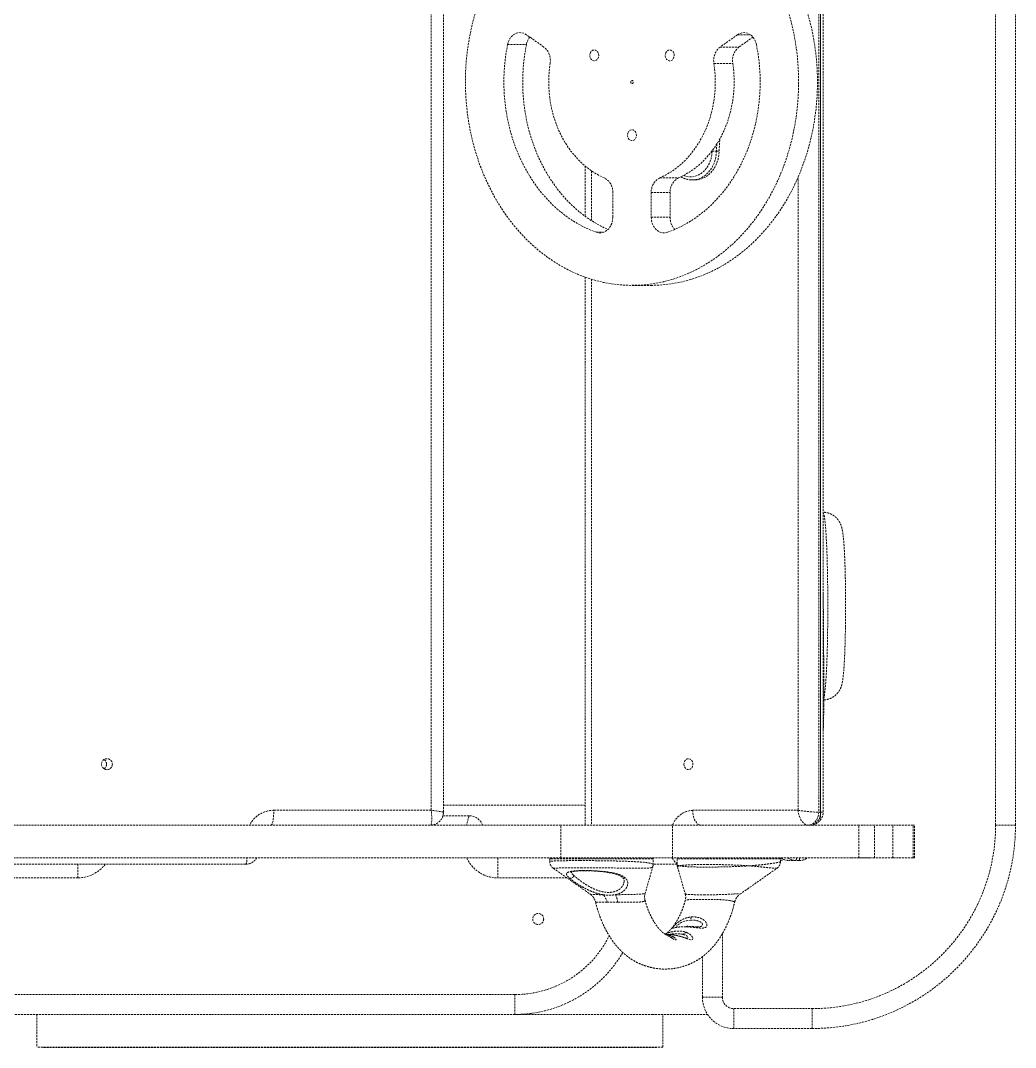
# Model space of a CAD drawing. Header units: millimetres. Extents: x -3036 to 2935, y -3673 to 3376.
# Drawn here: x 799 to 1435, y -189 to 467 of the extents above; entities that cross this region are included whole.
import ezdxf

# ---------------------------------------------------------------- set-up
doc = ezdxf.new("R2010")
doc.units = ezdxf.units.MM
doc.linetypes.add('HIDDEN', pattern=[1.905, 1.27, -0.635])
doc.layers.add('DIKOM_ОБЪЕКТ', color=7, linetype='Continuous')

msp = doc.modelspace()

# ---------------------------------------------------------------- linework, layer by layer
at = {"layer": 'DIKOM_ОБЪЕКТ', "color": 7, "linetype": 'HIDDEN', "lineweight": 15}
for p, q in [((1422.226, -47.103), (1422.226, 902.897)), ((1434.926, 902.897), (1434.926, -47.103)), ((1061.545, -37.603), (1061.545, 893.397)), ((1069.372, -38.785), (1069.372, 894.578)), ((1309.205, 894.597), (1309.205, -38.803)), ((1310.259, 894.597), (1310.259, -38.803)), ((1310.352, -38.803), (1310.352, 894.597)), ((1312.07, -38.586), (1312.07, 894.38)), ((1133.575, 450.262), (1122.404, 458.135)), ((1257.359, 458.135), (1246.188, 450.262)), ((1257.359, 458.135), (1265.551, 458.135)), ((1267.211, 456.59), (1258.233, 450.262)), ((1110.356, 451.873), (1122.401, 451.873)), ((1246.188, 450.262), (1258.233, 450.262)), ((1242.23, 439.774), (1254.275, 439.774)), ((1243.868, 383.682), (1245.589, 383.682)), ((1160.039, 374.065), (1160.039, 341.959)), ((1164.09, 371.031), (1164.09, 339.203)), ((1207.63, 366.614), (1219.675, 366.614)), ((1228.311, 365.267), (1227.974, 365.271)), ((1228.311, 365.267), (1230.032, 365.267)), ((1295.974, -37.603), (1295.974, 366.916)), ((1177.594, 341.438), (1177.594, 357.186)), ((1202.169, 357.186), (1202.169, 341.438)), ((1202.169, 357.186), (1214.214, 357.186)), ((1214.214, 357.186), (1214.214, 341.438)), ((1202.169, 341.438), (1214.214, 341.438)), ((1167.127, 331.832), (1171.678, 331.832)), ((1160.039, 303.106), (1160.039, -47.103)), ((1164.09, 301.767), (1164.09, -47.103)), ((1189.882, 297.897), (1201.927, 297.897)), ((1312.484, 44.88), (1312.07, 101.209)), ((960.942, -37.603), (1061.545, -37.603)), ((1069.372, -34.403), (1160.039, -34.403)), ((1228.639, -37.603), (1295.974, -37.603)), ((1309.205, -38.803), (1310.259, -38.803)), ((1069.034, -41.103), (1085.726, -41.103)), ((1144.491, -47.103), (390.721, -47.103)), ((1144.491, -68.103), (1144.491, -47.103)), ((1215.729, -47.103), (1144.491, -47.103)), ((1215.729, -68.103), (1215.729, -47.103)), ((1334.935, -47.103), (1215.729, -47.103)), ((1306.217, -47.103), (1306.232, -46.623)), ((1334.935, -68.003), (1334.935, -47.103)), ((1344.904, -47.103), (1334.935, -47.103)), ((1344.904, -68.103), (1344.904, -47.103)), ((1356.611, -47.103), (1344.904, -47.103)), ((1356.611, -68.103), (1356.611, -47.103)), ((1369.604, -47.103), (1356.611, -47.103)), ((1369.604, -68.103), (1369.604, -47.103)), ((1370.33, -47.103), (1369.604, -47.103)), ((1370.33, -68.103), (1370.33, -47.103)), ((1422.226, -47.103), (1434.926, -47.103)), ((1144.491, -68.103), (390.721, -68.103)), ((942.928, -72.103), (762.394, -72.103)), ((835.726, -72.103), (835.726, -80.803)), ((1104.126, -80.803), (1104.126, -68.103)), ((1137.344, -68.603), (1137.344, -70.45)), ((1156.498, -68.603), (1137.344, -68.603)), ((1215.729, -68.103), (1144.491, -68.103)), ((1203.344, -68.603), (1156.498, -68.603)), ((1203.344, -72.36), (1203.344, -68.603)), ((1218.743, -72.103), (1203.344, -72.103)), ((1330.203, -68.103), (1215.729, -68.103)), ((1218.743, -68.603), (1218.743, -72.36)), ((1237.897, -68.603), (1218.743, -68.603)), ((1284.743, -68.603), (1237.897, -68.603)), ((1281.848, -68.103), (1281.838, -68.239)), ((1284.743, -70.451), (1284.743, -68.603)), ((1294.706, -69.697), (1290.331, -69.697)), ((1296.703, -69.697), (1294.706, -69.697)), ((1334.935, -68.003), (1330.203, -68.003)), ((1330.203, -68.103), (1330.203, -68.003)), ((1330.203, -68.103), (1341.662, -68.103)), ((1341.662, -68.003), (1334.935, -68.003)), ((1341.662, -68.003), (1341.662, -68.103)), ((1344.904, -68.103), (1341.662, -68.103)), ((1356.611, -68.103), (1344.904, -68.103)), ((1369.604, -68.103), (1356.611, -68.103)), ((1370.33, -68.103), (1369.604, -68.103)), ((1264.749, -73.103), (1264.911, -73.103)), ((1282.525, -74.648), (1282.513, -74.652)), ((835.726, -80.803), (709.173, -80.803)), ((1148.353, -80.803), (1104.126, -80.803)), ((1152.699, -79.268), (1152.395, -78.973)), ((1211.517, -117.046), (1211.355, -116.974)), ((1225.11, -111.764), (1224.953, -111.769)), ((1247.626, -116.441), (1247.626, -157.103)), ((1234.926, -157.103), (1234.926, -131.126)), ((-27.574, -155.403), (1114.926, -155.403)), ((1114.926, -168.103), (1114.926, -155.403)), ((1247.626, -157.103), (1234.926, -157.103)), ((1114.926, -168.103), (-27.574, -168.103)), ((809.526, -168.103), (809.526, -189.103)), ((1203.176, -168.103), (1114.926, -168.103)), ((1238.223, -168.103), (1203.176, -168.103)), ((1209.526, -189.103), (1209.526, -168.103)), ((1254.926, -164.403), (1304.926, -164.403)), ((1254.926, -164.403), (1254.926, -177.103)), ((1304.926, -164.403), (1304.926, -177.103)), ((1304.926, -177.103), (1254.926, -177.103)), ((1209.526, -189.103), (809.526, -189.103)), ((813.526, -189.103), (813.526, -189.203)), ((1205.526, -189.203), (813.526, -189.203)), ((1205.526, -189.203), (1205.526, -189.103))]:
    msp.add_line(p, q, dxfattribs=at)
at = {"layer": 'DIKOM_ОБЪЕКТ', "color": 7, "linetype": 'HIDDEN', "lineweight": 15, "flags": 128}
for points in [[(1097.659, 492.897), (1095.02, 486.965), (1092.636, 480.875), (1090.515, 474.642), (1088.661, 468.283), (1087.08, 461.815), (1085.777, 455.255), (1084.754, 448.622), (1084.014, 441.933), (1083.56, 435.206), (1083.393, 428.459), (1083.513, 421.711), (1083.919, 414.979), (1084.611, 408.283), (1085.587, 401.639), (1086.844, 395.066), (1088.379, 388.581), (1090.187, 382.203), (1092.264, 375.947), (1094.604, 369.832), (1097.201, 363.873), (1100.048, 358.087), (1103.138, 352.489), (1106.461, 347.094), (1110.009, 341.918), (1113.772, 336.972), (1117.74, 332.273), (1121.903, 327.83), (1126.249, 323.658), (1130.767, 319.766), (1135.444, 316.167), (1140.268, 312.868), (1145.225, 309.879), (1150.303, 307.209), (1155.488, 304.864), (1160.765, 302.85), (1166.121, 301.174), (1171.541, 299.839), (1177.011, 298.85), (1182.515, 298.208), (1188.039, 297.916), (1193.567, 297.974), (1199.086, 298.383), (1204.58, 299.141), (1210.035, 300.246), (1215.435, 301.695), (1220.766, 303.484), (1226.015, 305.609), (1231.165, 308.063), (1236.204, 310.84), (1241.119, 313.933), (1245.895, 317.334), (1250.521, 321.032), (1254.982, 325.018), (1259.269, 329.282), (1263.368, 333.811), (1267.269, 338.594), (1270.962, 343.618), (1274.436, 348.869), (1277.682, 354.333), (1280.691, 359.996), (1283.456, 365.841), (1285.968, 371.854), (1288.221, 378.018), (1290.209, 384.316), (1291.927, 390.732), (1293.37, 397.248), (1294.533, 403.847), (1295.415, 410.51), (1296.012, 417.22), (1296.323, 423.959), (1296.346, 430.709), (1296.083, 437.451), (1295.534, 444.168), (1294.7, 450.84), (1293.583, 457.451), (1292.187, 463.982), (1290.515, 470.415), (1288.571, 476.734), (1286.362, 482.922), (1283.892, 488.961), (1281.169, 494.835), (1278.2, 500.529), (1274.993, 506.028), (1271.556, 511.315), (1267.899, 516.378), (1264.032, 521.202), (1259.965, 525.775), (1255.709, 530.083), (1251.276, 534.117), (1246.677, 537.864), (1241.925, 541.314), (1237.033, 544.459), (1232.013, 547.289), (1226.88, 549.798), (1221.647, 551.978), (1216.329, 553.824), (1210.939, 555.33), (1205.493, 556.492), (1200.004, 557.308), (1194.488, 557.775), (1188.96, 557.892), (1183.434, 557.658), (1177.926, 557.075), (1172.45, 556.143), (1167.021, 554.866), (1161.653, 553.246), (1156.362, 551.288), (1151.16, 548.998), (1146.064, 546.381), (1141.085, 543.445), (1136.238, 540.198), (1131.536, 536.647), (1126.991, 532.804), (1122.615, 528.677), (1118.421, 524.279), (1114.419, 519.621), (1110.621, 514.716), (1107.037, 509.577), (1103.675, 504.218), (1100.547, 498.652), (1097.659, 492.897)], [(1201.927, 297.897), (1205.613, 297.974), (1211.131, 298.383), (1216.626, 299.141), (1222.08, 300.246), (1227.48, 301.695), (1232.812, 303.484), (1238.06, 305.609), (1243.21, 308.063), (1248.25, 310.84), (1253.164, 313.933), (1257.94, 317.334), (1262.566, 321.032), (1267.028, 325.018), (1271.314, 329.282), (1275.413, 333.811), (1279.314, 338.594), (1283.007, 343.618), (1286.481, 348.869), (1289.727, 354.333), (1292.736, 359.996), (1295.501, 365.841), (1298.013, 371.854), (1300.266, 378.018), (1302.255, 384.316), (1303.972, 390.732), (1305.415, 397.248), (1306.578, 403.847), (1307.46, 410.51), (1308.057, 417.22), (1308.368, 423.959), (1308.392, 430.709), (1308.129, 437.451), (1307.579, 444.168), (1306.745, 450.84), (1305.628, 457.451), (1304.232, 463.982), (1302.56, 470.415), (1300.616, 476.734), (1298.407, 482.922), (1295.937, 488.961), (1293.214, 494.835), (1290.245, 500.529), (1287.038, 506.028), (1283.601, 511.315), (1279.944, 516.378), (1276.077, 521.202), (1272.01, 525.775), (1267.754, 530.083), (1263.321, 534.117), (1258.722, 537.864), (1253.97, 541.314), (1249.078, 544.459), (1244.058, 547.289), (1238.925, 549.798), (1233.692, 551.978), (1228.374, 553.824), (1222.984, 555.33), (1217.538, 556.492), (1212.049, 557.308), (1206.533, 557.775), (1201.927, 557.897)], [(1122.404, 458.135), (1120.868, 458.974), (1119.224, 459.412), (1117.541, 459.431), (1115.89, 459.029), (1114.342, 458.225), (1112.961, 457.05), (1111.806, 455.557), (1110.925, 453.806), (1110.356, 451.873)], [(1269.408, 451.873), (1268.838, 453.806), (1267.958, 455.557), (1266.802, 457.05), (1265.421, 458.225), (1263.873, 459.029), (1262.222, 459.431), (1260.54, 459.412), (1258.895, 458.974), (1257.359, 458.135)], [(1110.356, 451.873), (1109.303, 445.884), (1108.552, 439.828), (1108.106, 433.728), (1107.967, 427.605), (1108.135, 421.484), (1108.61, 415.387), (1109.39, 409.337), (1110.471, 403.356), (1111.851, 397.467), (1113.523, 391.693), (1115.482, 386.054), (1117.72, 380.572), (1120.229, 375.268), (1122.998, 370.161), (1126.019, 365.271), (1129.28, 360.616), (1132.767, 356.213), (1136.469, 352.079), (1140.371, 348.229), (1144.459, 344.678), (1148.718, 341.44), (1153.131, 338.526), (1157.681, 335.947), (1162.353, 333.713), (1167.127, 331.832)], [(1122.401, 451.873), (1121.348, 445.884), (1120.597, 439.828), (1120.151, 433.728), (1120.012, 427.605), (1120.18, 421.484), (1120.655, 415.387), (1121.435, 409.337), (1122.517, 403.356), (1123.896, 397.467), (1125.569, 391.693), (1127.527, 386.054), (1129.765, 380.572), (1132.274, 375.268), (1135.044, 370.161), (1138.064, 365.271), (1141.325, 360.616), (1144.812, 356.213), (1148.514, 352.079), (1152.416, 348.229), (1156.504, 344.678), (1160.763, 341.44), (1165.176, 338.526), (1169.726, 335.947), (1174.398, 333.713), (1174.541, 333.65)], [(1163.279, 446.647), (1162.948, 445.568), (1162.922, 444.416), (1163.204, 443.316), (1163.763, 442.388), (1164.538, 441.731), (1165.446, 441.418), (1166.389, 441.481), (1167.263, 441.915), (1167.975, 442.672), (1168.447, 443.669), (1168.628, 444.8), (1168.498, 445.941), (1168.072, 446.969), (1167.396, 447.773), (1166.542, 448.265), (1165.604, 448.391), (1164.683, 448.139), (1163.879, 447.536), (1163.279, 446.647)], [(1211.519, 446.647), (1211.188, 445.568), (1211.162, 444.416), (1211.443, 443.316), (1212.002, 442.388), (1212.778, 441.731), (1213.686, 441.418), (1214.628, 441.481), (1215.503, 441.915), (1216.215, 442.672), (1216.686, 443.669), (1216.867, 444.8), (1216.738, 445.941), (1216.312, 446.969), (1215.635, 447.773), (1214.782, 448.265), (1213.844, 448.391), (1212.923, 448.139), (1212.119, 447.536), (1211.519, 446.647)], [(1212.636, 331.832), (1217.411, 333.713), (1222.082, 335.947), (1226.633, 338.526), (1231.046, 341.44), (1235.304, 344.678), (1239.392, 348.229), (1243.294, 352.079), (1246.996, 356.213), (1250.484, 360.616), (1253.744, 365.271), (1256.765, 370.161), (1259.535, 375.268), (1262.043, 380.572), (1264.281, 386.054), (1266.24, 391.693), (1267.912, 397.467), (1269.292, 403.356), (1270.374, 409.337), (1271.153, 415.387), (1271.628, 421.484), (1271.797, 427.605), (1271.657, 433.728), (1271.212, 439.828), (1270.461, 445.884), (1269.408, 451.873)], [(1172.133, 366.614), (1168.448, 368.396), (1164.882, 370.507), (1161.454, 372.936), (1158.184, 375.67), (1155.089, 378.693), (1152.187, 381.989), (1149.494, 385.54), (1147.025, 389.325), (1144.793, 393.324), (1142.811, 397.514), (1141.09, 401.873), (1139.64, 406.376), (1138.468, 410.998), (1137.58, 415.714), (1136.983, 420.498), (1136.679, 425.322), (1136.669, 430.161), (1136.955, 434.987), (1137.533, 439.774)], [(1242.23, 439.774), (1242.809, 434.987), (1243.094, 430.161), (1243.085, 425.322), (1242.781, 420.498), (1242.183, 415.714), (1241.296, 410.998), (1240.124, 406.376), (1238.673, 401.873), (1236.952, 397.514), (1234.97, 393.324), (1232.739, 389.325), (1230.269, 385.54), (1227.576, 381.989), (1224.674, 378.693), (1221.58, 375.67), (1218.309, 372.936), (1214.882, 370.507), (1211.315, 368.396), (1207.63, 366.614)], [(1254.275, 439.774), (1254.854, 434.987), (1255.139, 430.161), (1255.13, 425.322), (1254.826, 420.498), (1254.228, 415.714), (1253.341, 410.998), (1252.169, 406.376), (1250.718, 401.873), (1248.997, 397.514), (1247.015, 393.324), (1244.784, 389.325), (1242.314, 385.54), (1239.621, 381.989), (1236.72, 378.693), (1233.625, 375.67), (1230.355, 372.936), (1226.927, 370.507), (1223.36, 368.396), (1219.675, 366.614)], [(1189.172, 428.397), (1189.07, 428.027), (1189.09, 427.638), (1189.232, 427.288), (1189.472, 427.031), (1189.775, 426.905), (1190.094, 426.931), (1190.38, 427.103), (1190.591, 427.397), (1190.694, 427.766), (1190.673, 428.155), (1190.532, 428.505), (1190.291, 428.763), (1189.989, 428.888), (1189.67, 428.862), (1189.383, 428.69), (1189.172, 428.397)], [(1187.399, 395.647), (1187.068, 394.568), (1187.042, 393.416), (1187.324, 392.316), (1187.882, 391.388), (1188.658, 390.731), (1189.566, 390.418), (1190.509, 390.481), (1191.383, 390.915), (1192.095, 391.672), (1192.567, 392.669), (1192.748, 393.8), (1192.618, 394.941), (1192.192, 395.969), (1191.515, 396.773), (1190.662, 397.265), (1189.724, 397.391), (1188.803, 397.139), (1187.999, 396.536), (1187.399, 395.647)], [(1244.063, 388.159), (1243.991, 386.887), (1243.868, 383.682)], [(1245.589, 383.682), (1245.775, 388.022), (1246.036, 391.491)], [(1222.826, 368.113), (1224.125, 367.677), (1226.144, 367.312), (1228.184, 367.312), (1230.203, 367.677), (1232.157, 368.397), (1234.003, 369.458), (1235.702, 370.837), (1237.218, 372.504), (1238.518, 374.425), (1239.575, 376.556), (1240.365, 378.853), (1240.871, 381.266), (1241.083, 383.744)], [(1243.868, 383.682), (1243.649, 381.038), (1243.13, 378.457), (1242.32, 375.989), (1241.237, 373.684), (1239.901, 371.585), (1238.338, 369.735), (1236.579, 368.169), (1234.658, 366.918), (1232.613, 366.007), (1230.483, 365.453), (1228.311, 365.267)], [(1230.032, 365.267), (1232.204, 365.453), (1234.333, 366.007), (1236.379, 366.918), (1238.3, 368.169), (1240.059, 369.735), (1241.622, 371.585), (1242.958, 373.684), (1244.041, 375.989), (1244.85, 378.457), (1245.37, 381.038), (1245.589, 383.682)], [(1167.127, 331.832), (1168.784, 331.467), (1170.466, 331.523), (1172.103, 331.997), (1173.627, 332.87), (1174.972, 334.105), (1176.082, 335.649), (1176.91, 337.438), (1177.422, 339.395), (1177.594, 341.438)], [(1202.169, 341.438), (1202.342, 339.395), (1202.853, 337.438), (1203.681, 335.649), (1204.791, 334.105), (1206.137, 332.87), (1207.66, 331.997), (1209.297, 331.523), (1210.98, 331.467), (1212.636, 331.832)], [(1312.07, 152.763), (1312.101, 152.721), (1312.341, 152.193), (1312.577, 151.318), (1312.81, 150.1), (1313.037, 148.547), (1313.257, 146.667), (1313.469, 144.471), (1313.671, 141.972), (1313.863, 139.186), (1314.043, 136.128), (1314.21, 132.816), (1314.363, 129.27), (1314.502, 125.511), (1314.625, 121.56), (1314.732, 117.441), (1314.823, 113.178), (1314.895, 108.795), (1314.95, 104.32), (1314.987, 99.778), (1315.005, 95.195), (1315.005, 90.598), (1314.987, 86.016), (1314.95, 81.473), (1314.895, 76.998), (1314.823, 72.616), (1314.732, 68.352), (1314.625, 64.233), (1314.502, 60.283), (1314.363, 56.523), (1314.21, 52.977), (1314.043, 49.665), (1313.863, 46.607), (1313.671, 43.821), (1313.469, 41.322), (1313.257, 39.127), (1313.037, 37.246), (1312.81, 35.693), (1312.577, 34.475), (1312.493, 34.123)], [(1312.07, 45.205), (1312.082, 45.2), (1312.411, 45.018), (1312.484, 44.88)], [(1223.069, -8.103), (1223.225, -9.24), (1223.674, -10.253), (1224.368, -11.034), (1225.232, -11.496), (1226.173, -11.591), (1227.088, -11.309), (1227.878, -10.678), (1228.458, -9.769), (1228.764, -8.68), (1228.764, -7.527), (1228.458, -6.438), (1227.878, -5.528), (1227.088, -4.898), (1226.173, -4.615), (1225.232, -4.711), (1224.368, -5.173), (1223.674, -5.954), (1223.225, -6.967), (1223.069, -8.103)], [(959.269, -47.103), (959.595, -46.921), (959.909, -46.38), (960.198, -45.502), (960.452, -44.321), (960.66, -42.881), (960.814, -41.239), (960.91, -39.457), (960.942, -37.603)], [(1228.639, -37.603), (1228.744, -39.457), (1229.054, -41.239), (1229.558, -42.881), (1230.235, -44.321), (1231.061, -45.502), (1232.003, -46.38), (1233.025, -46.921), (1234.088, -47.103)], [(1309.205, -38.803), (1309.074, -40.423), (1308.687, -41.98), (1308.059, -43.415), (1307.213, -44.672), (1306.183, -45.705), (1305.008, -46.472), (1303.732, -46.944), (1302.406, -47.103)], [(1085.726, -41.103), (1085.673, -41.296), (1085.515, -41.869), (1085.257, -42.805), (1084.908, -44.075), (1084.476, -45.64), (1084.073, -47.103)], [(1157.428, -74.386), (1158.612, -74.386), (1160.674, -74.388), (1163.67, -74.396), (1167.61, -74.413), (1170.786, -74.433), (1174.388, -74.46), (1178.317, -74.496), (1181.467, -74.53), (1184.723, -74.568), (1185.814, -74.581), (1186.906, -74.595), (1187.999, -74.608), (1189.092, -74.622), (1190.183, -74.635), (1191.266, -74.647), (1194.466, -74.673), (1197.275, -74.665), (1197.916, -74.655), (1198.524, -74.641), (1199.1, -74.622), (1199.643, -74.598), (1200.153, -74.568), (1200.629, -74.532), (1201.069, -74.489), (1201.474, -74.438), (1202.065, -74.336), (1202.416, -74.251), (1202.597, -74.194), (1202.639, -74.179), (1202.65, -74.175), (1202.653, -74.174), (1202.654, -74.173), (1202.654, -74.173), (1202.654, -74.173), (1202.654, -74.173), (1202.654, -74.173), (1202.654, -74.173), (1202.654, -74.173), (1202.654, -74.173), (1202.877, -74.074), (1203.07, -73.933), (1203.136, -73.826), (1203.136, -73.815)], [(1218.943, -112.074), (1218.463, -111.985), (1218.418, -111.686), (1218.584, -111.435), (1218.87, -111.121), (1219.258, -110.763), (1219.741, -110.375), (1220.872, -109.629), (1221.468, -109.308), (1222.119, -109.004), (1223.348, -108.542), (1224.715, -108.176), (1227.308, -107.83), (1227.308, -107.83)], [(1224.836, -115.705), (1226.517, -116.549), (1227.819, -117.59), (1228.615, -118.69), (1228.848, -119.653), (1228.536, -120.294), (1227.738, -120.51), (1226.492, -120.297), (1224.828, -119.741), (1222.829, -119.004), (1220.603, -118.259), (1218.288, -117.644), (1215.987, -117.226), (1211.559, -117.042), (1211.559, -117.042)]]:
    msp.add_lwpolyline(points, dxfattribs=at)
at = {"layer": 'DIKOM_ОБЪЕКТ', "color": 7, "linetype": 'HIDDEN', "lineweight": 15}
for centre, radius in [((854.295, -8.115), 3.484), ((1129.926, -107.103), 3.5)]:
    msp.add_circle(centre, radius, dxfattribs=at)
for centre, radius, start, end in [((1132.871, 449.868), 10.66, 140.908016, 169.159647), ((1126.842, 441.73), 10.868, 349.63155, 51.719624), ((1252.921, 441.73), 10.868, 128.28027, 190.367986), ((1264.966, 441.73), 10.868, 128.280376, 190.36845), ((1244.447, 472.931), 89.251, 267.840178, 269.628348), ((1167.535, 357.655), 10.071, 357.33186, 62.829032), ((1212.229, 357.655), 10.071, 117.170742, 182.667824), ((1224.274, 357.655), 10.071, 117.171071, 182.667495), ((1224.992, 341.171), 10.781, 178.580572, 224.234225), ((850.576, -8.09), 3.506, 359.788107, 57.001898), ((850.576, -8.116), 3.506, 302.998337, 0.212142), ((961.004, -55.1), 17.497, 90.202673, 152.80444), ((1229.428, -52.181), 14.599, 93.09671, 159.647), ((1085.726, -50.303), 9.2, 20.354406, 90), ((1302.911, -39.78), 7.352, 275.006512, 356.338633), ((1304.926, -47.103), 117.3, 270, 0), ((1304.926, -47.103), 130, 270, 0), ((835.726, -58.903), 21.9, 270, 322.933631), ((1104.126, -58.903), 21.9, 204.840353, 270), ((1137.844, -68.603), 0.5, 90, 180), ((1202.844, -68.603), 0.5, 0, 90), ((1219.243, -68.603), 0.5, 90, 180), ((1284.243, -68.603), 0.5, 0, 90), ((1291.049, -68.291), 3.918, 338.966569, 2.744581), ((1293.049, -68.291), 3.915, 338.957491, 2.753658), ((1150.577, -78.957), 2.145, 255.11831, 351.660701), ((1185.144, -79.477), 1.685, 225.918883, 290.880273), ((1165.362, -98.213), 8.866, 11.609607, 48.530939), ((1167.61, -97.64), 13.182, 5.265224, 27.414226), ((1233.053, -108.288), 5.763, 153.946252, 175.446824), ((1114.926, -88.103), 67.3, 270, 333.852382), ((1225.726, -119.852), 4.242, 102.118792, 137.452247), ((1225.157, -112.607), 0.845, 93.225928, 140.374347), ((1215.138, -122.539), 4.152, 71.76353, 103.347947), ((1114.926, -88.103), 80, 270, 329.684927), ((1254.926, -157.103), 20, 180, 270), ((1254.926, -157.103), 7.3, 180, 270)]:
    msp.add_arc(centre, radius, start, end, dxfattribs=at)
for centre, major_axis, ratio, start_param, end_param in [((1059.872, -37.603), (-1.218, 9.498), 0.1733093, 3.1193683, 4.6901647), ((1059.872, -37.603), (-9.5, 1.182), 0.021902, 3.1443173, 4.5381178), ((1301.423, -37.603), (-9.5, 0.988), 0.0716803, 0.9673866, 2.5381829), ((1301.423, -37.603), (-1.448, 9.465), 0.5646356, 1.4846022, 3.0553986), ((1309.552, -38.803), (0, 8.3), 0.0851907, 4.5372893, 4.712389), ((1302.57, -37.603), (-9.5, 0.988), 0.0716803, 2.5381829, 3.148908), ((941.747, -62.603), (-1.218, 9.498), 0.1733093, 3.1193683, 4.0727276), ((1219.508, -62.603), (-1.448, 9.465), 0.5646356, 2.1020393, 2.7384471), ((1277.279, -60.197), (6.024, 7.379), 0.9932506, 3.2352415, 3.2610419), ((1281.528, -60.197), (-6.024, 7.379), 0.9932506, 1.8726297, 1.8984301), ((1283.526, -60.197), (-6.024, 7.379), 0.9932506, 2.5823495, 2.8305674), ((1290.394, -60.197), (6.024, 7.379), 0.9932506, 3.2352415, 3.8228986), ((1294.643, -60.197), (-6.024, 7.379), 0.9932506, 1.8726297, 2.4602868), ((1296.64, -60.197), (-6.024, 7.379), 0.9932506, 2.4602868, 3.0479438)]:
    msp.add_ellipse(centre, major_axis=major_axis, ratio=ratio, start_param=start_param, end_param=end_param, dxfattribs=at)
for points, knots in [([(1221.132, 367.338), (1221.313, 367.218), (1222.098, 366.698), (1223.609, 366.064), (1225.623, 365.5), (1227.092, 365.256), (1227.869, 365.286), (1227.958, 365.289)], [0, 0, 0, 0, 0.0883324, 0.3812592, 0.6726025, 0.9625117, 1, 1, 1, 1]), ([(1312.483, 32.94), (1312.62, 32.938), (1313.394, 32.93), (1314.759, 33.215), (1316.496, 33.766), (1318.054, 34.55), (1319.418, 35.488), (1320.577, 36.535), (1321.529, 37.631), (1322.281, 38.721), (1322.861, 39.767), (1323.304, 40.752), (1323.65, 41.696), (1323.937, 42.655), (1324.2, 43.745), (1324.492, 45.275), (1324.753, 47.139), (1324.997, 49.391), (1325.199, 51.672), (1325.383, 54.184), (1325.554, 56.953), (1325.707, 59.9), (1325.845, 63.026), (1325.968, 66.32), (1326.075, 69.769), (1326.166, 73.355), (1326.242, 77.058), (1326.302, 80.856), (1326.345, 84.727), (1326.371, 88.647), (1326.381, 92.593), (1326.374, 96.54), (1326.35, 100.464), (1326.31, 104.341), (1326.253, 108.147), (1326.18, 111.858), (1326.091, 115.454), (1325.987, 118.912), (1325.867, 122.213), (1325.733, 125.34), (1325.585, 128.277), (1325.422, 131.014), (1325.244, 133.545), (1325.047, 135.873), (1324.826, 138.023), (1324.559, 140.085), (1324.268, 141.77), (1323.923, 143.203), (1323.587, 144.286), (1323.197, 145.303), (1322.675, 146.394), (1321.974, 147.554), (1321.056, 148.747), (1319.902, 149.907), (1318.523, 150.957), (1316.952, 151.828), (1315.235, 152.462), (1313.588, 152.823), (1312.52, 152.865), (1312.07, 152.883)], [0, 0, 0, 0, 0.0024004, 0.0135728, 0.0242511, 0.034506, 0.0443729, 0.053865, 0.0629779, 0.0717359, 0.0803052, 0.089067, 0.0984565, 0.109268, 0.1227328, 0.1413535, 0.173287, 0.1976412, 0.2208139, 0.2452525, 0.2689686, 0.2922833, 0.3153587, 0.3382804, 0.3610985, 0.3838445, 0.4065397, 0.4291986, 0.4518325, 0.4744497, 0.4970573, 0.5196617, 0.5422676, 0.56488, 0.5875052, 0.6101504, 0.6328245, 0.6555384, 0.6783078, 0.7011538, 0.7241083, 0.7472201, 0.7705705, 0.794304, 0.8187088, 0.8444666, 0.8738026, 0.8901284, 0.9010613, 0.9109816, 0.9203661, 0.9297118, 0.9393568, 0.9494529, 0.9598838, 0.9705193, 0.9812741, 0.992093, 1, 1, 1, 1]), ([(1312.449, 29.326), (1312.453, 29.605), (1312.473, 31.086), (1312.493, 33.836), (1312.508, 37.544), (1312.505, 41.201), (1312.493, 43.644), (1312.484, 44.843), (1312.484, 44.88)], [0, 0, 0, 0, 0.0553104, 0.2929014, 0.5304034, 0.7678683, 0.9928674, 1, 1, 1, 1]), ([(1312.07, 13.324), (1312.106, 14.313), (1312.179, 16.332), (1312.272, 19.587), (1312.351, 23.007), (1312.411, 26.259), (1312.437, 28.398), (1312.449, 29.326)], [0, 0, 0, 0, 0.2037, 0.4155357, 0.6269692, 0.8381217, 1, 1, 1, 1]), ([(1061.054, -47.103), (1061.526, -47.08), (1062.492, -47.032), (1063.92, -46.639), (1065.292, -45.999), (1066.573, -45.078), (1067.663, -43.922), (1068.496, -42.604), (1069.036, -41.254), (1069.33, -39.972), (1069.352, -39.146), (1069.362, -38.772)], [0, 0, 0, 0, 0.1084506, 0.2216257, 0.3374425, 0.4545813, 0.5817692, 0.699977, 0.8104974, 0.9144138, 1, 1, 1, 1]), ([(1309.997, -43.946), (1310.034, -44.026), (1310.105, -44.182), (1310.207, -43.516), (1310.286, -42.323), (1310.341, -40.693), (1310.348, -39.444), (1310.352, -38.803)], [0, 0, 0, 0, 0.2152399, 0.420196, 0.6154159, 0.8028354, 1, 1, 1, 1]), ([(1310.116, -44.031), (1310.43, -43.607), (1311.042, -42.781), (1311.645, -41.394), (1311.976, -40.009), (1312.101, -39.062), (1312.067, -38.593), (1312.066, -38.575)], [0, 0, 0, 0, 0.2673324, 0.5202944, 0.7607328, 0.9906816, 1, 1, 1, 1]), ([(1303.553, -47.103), (1303.991, -47.084), (1304.934, -47.042), (1306.354, -46.682), (1307.753, -46.055), (1309.012, -45.218), (1309.679, -44.487), (1309.998, -44.137)], [0, 0, 0, 0, 0.1797434, 0.3864225, 0.5956719, 0.8066257, 1, 1, 1, 1]), ([(1309.983, -44.122), (1309.991, -44.133), (1310.035, -44.19), (1310.111, -43.592), (1310.192, -42.411), (1310.233, -41.158), (1310.245, -40.409), (1310.248, -40.249)], [0, 0, 0, 0, 0.0700677, 0.3684647, 0.6528011, 0.9259579, 1, 1, 1, 1]), ([(942.928, -72.103), (943.401, -72.08), (944.367, -72.032), (945.794, -71.639), (947.168, -71), (948.441, -70.074), (949.412, -69.095), (949.846, -68.361), (949.998, -68.103)], [0, 0, 0, 0, 0.1667885, 0.3408498, 0.5189605, 0.6991109, 0.8947185, 1, 1, 1, 1]), ([(1137.344, -70.225), (1137.359, -70.655), (1137.388, -71.523), (1137.848, -72.763), (1138.568, -73.857), (1139.236, -74.394), (1139.563, -74.657)], [0, 0, 0, 0, 0.2515864, 0.5070625, 0.7589459, 1, 1, 1, 1]), ([(1156.498, -69.77), (1155.07, -69.772), (1152.228, -69.775), (1148.444, -69.806), (1145.126, -69.855), (1142.6, -69.918), (1140.747, -69.988), (1139.429, -70.062), (1138.293, -70.16), (1137.484, -70.283), (1137.402, -70.399), (1137.363, -70.453)], [0, 0, 0, 0, 0.1278127, 0.2543794, 0.3796978, 0.5037698, 0.5934984, 0.6809703, 0.7661892, 0.8897359, 1, 1, 1, 1]), ([(1203.334, -72.36), (1203.313, -72.278), (1203.268, -72.104), (1202.823, -71.846), (1202.092, -71.589), (1201.078, -71.354), (1199.777, -71.135), (1197.972, -70.907), (1195.476, -70.678), (1192.559, -70.489), (1189.747, -70.348), (1187.219, -70.243), (1183.988, -70.132), (1179.938, -70.022), (1175.707, -69.938), (1171.976, -69.879), (1168.855, -69.84), (1165.184, -69.804), (1160.981, -69.776), (1158, -69.772), (1156.498, -69.77)], [0, 0, 0, 0, 0.0443252, 0.0940355, 0.1400512, 0.1886955, 0.2364634, 0.2833558, 0.3535697, 0.4264388, 0.4708192, 0.516542, 0.5636093, 0.6366933, 0.7127993, 0.7593733, 0.8064686, 0.8540854, 0.926456, 1, 1, 1, 1]), ([(1284.719, -70.451), (1284.727, -70.456), (1284.801, -70.502), (1284.571, -70.607), (1284.107, -70.764), (1283.188, -70.969), (1281.675, -71.239), (1279.346, -71.588), (1276.44, -71.978), (1273.5, -72.326), (1270.841, -72.602), (1268.696, -72.801), (1267.021, -72.941), (1265.77, -73.035), (1265.208, -73.08), (1264.911, -73.103)], [0, 0, 0, 0, 0.0102727, 0.0947605, 0.1772007, 0.257593, 0.3794174, 0.504628, 0.6278964, 0.7514064, 0.8248894, 0.8909001, 0.9517922, 0.9744689, 1, 1, 1, 1]), ([(1282.525, -74.658), (1282.851, -74.396), (1283.517, -73.86), (1284.236, -72.769), (1284.697, -71.532), (1284.728, -70.666), (1284.743, -70.237)], [0, 0, 0, 0, 0.2408442, 0.4925768, 0.7481103, 1, 1, 1, 1]), ([(1139.608, -74.645), (1139.597, -74.643), (1139.536, -74.631), (1139.988, -74.595), (1140.985, -74.548), (1142.578, -74.503), (1144.674, -74.462), (1147.259, -74.429), (1150.277, -74.405), (1153.662, -74.389), (1156.172, -74.387), (1157.428, -74.386)], [0, 0, 0, 0, 0.0272975, 0.1508009, 0.2734268, 0.3950637, 0.5170269, 0.6377033, 0.7590145, 0.8793953, 1, 1, 1, 1]), ([(1139.591, -74.669), (1143.283, -77.253), (1151.263, -82.836), (1159.049, -88.304), (1163.233, -91.242)], [0, 0, 0, 0, 0.46267267, 1, 1, 1, 1]), ([(1159.141, -76.117), (1157.993, -76.133), (1155.698, -76.164), (1152.827, -76.367), (1150.533, -76.696), (1148.932, -77.176), (1148.071, -77.823), (1147.981, -78.667), (1148.585, -79.707), (1149.546, -80.59), (1150.026, -81.03)], [0, 0, 0, 0, 0.1260804, 0.2519549, 0.3781161, 0.5032648, 0.628634, 0.7530039, 0.8768394, 1, 1, 1, 1]), ([(1150.647, -77.126), (1150.637, -77.141), (1150.604, -77.193), (1151.041, -76.977), (1152.099, -76.733), (1153.896, -76.482), (1156.428, -76.315), (1159.495, -76.251), (1162.844, -76.296), (1166.296, -76.445), (1169.671, -76.696), (1172.844, -77.044), (1175.689, -77.481), (1178.117, -77.993), (1179.833, -78.483), (1181.098, -78.938), (1182.111, -79.381), (1183.161, -79.962), (1183.685, -80.43), (1183.968, -80.684)], [0, 0, 0, 0, 0.01988202, 0.06714465, 0.12283439, 0.19268932, 0.2705935, 0.34801858, 0.42492527, 0.49969362, 0.57224189, 0.64153838, 0.70821989, 0.76975521, 0.82670072, 0.85636145, 0.89505231, 0.94318271, 1, 1, 1, 1]), ([(1152.395, -78.973), (1151.988, -78.55), (1151.286, -77.82), (1151.075, -77.263), (1150.986, -77.029)], [0, 0, 0, 0, 0.5789254, 1, 1, 1, 1]), ([(1185.745, -81.052), (1185.194, -80.597), (1184.091, -79.687), (1181.554, -78.622), (1178.468, -77.767), (1174.89, -77.118), (1170.99, -76.644), (1166.944, -76.327), (1162.894, -76.141), (1160.395, -76.125), (1159.141, -76.117)], [0, 0, 0, 0, 0.1234463, 0.2471594, 0.3720033, 0.4967766, 0.6223028, 0.7482476, 0.8737724, 1, 1, 1, 1]), ([(1198.173, -91.141), (1199.121, -87.825), (1200.788, -81.992), (1202.43, -76.283), (1203.138, -73.82)], [0, 0, 0, 0, 0.5684741, 1, 1, 1, 1]), ([(1203.138, -73.818), (1203.198, -73.581), (1203.32, -73.092), (1203.335, -72.579), (1203.343, -72.314)], [0, 0, 0, 0, 0.4825975, 1, 1, 1, 1]), ([(1203.336, -72.387), (1203.339, -72.384), (1203.349, -72.376), (1203.34, -72.367), (1203.334, -72.36)], [0, 0, 0, 0, 0.3016844, 1, 1, 1, 1]), ([(1220.166, -73.103), (1220.165, -73.103), (1220.163, -73.103), (1220.154, -73.101), (1220.124, -73.095), (1220.014, -73.068), (1219.879, -73.034), (1219.74, -72.996), (1219.645, -72.968), (1219.405, -72.892), (1218.957, -72.704), (1218.677, -72.505), (1218.749, -72.365), (1218.752, -72.36)], [0, 0, 0, 0, 0.0009835, 0.0028645, 0.009296, 0.0328526, 0.1227209, 0.1635339, 0.2044418, 0.2454421, 0.4904465, 0.9791597, 1, 1, 1, 1]), ([(1218.743, -72.29), (1218.751, -72.565), (1218.766, -73.093), (1218.89, -73.584), (1218.949, -73.819)], [0, 0, 0, 0, 0.52114772, 1, 1, 1, 1]), ([(1218.951, -73.827), (1219.778, -76.701), (1221.472, -82.587), (1223.088, -88.244), (1223.915, -91.138)], [0, 0, 0, 0, 0.48831695, 1, 1, 1, 1]), ([(1220.166, -73.103), (1219.905, -73.176), (1219.438, -73.306), (1218.986, -73.551), (1218.99, -73.718), (1218.993, -73.817)], [0, 0, 0, 0, 0.33777, 0.6033431, 1, 1, 1, 1]), ([(1220.166, -73.103), (1220.168, -73.103), (1220.181, -73.099), (1220.227, -73.089), (1220.514, -73.029), (1221.076, -72.935), (1221.947, -72.817), (1222.901, -72.712), (1224.022, -72.619), (1225.351, -72.527), (1227.076, -72.435), (1229.198, -72.353), (1231.89, -72.287), (1234.793, -72.242), (1236.879, -72.238), (1237.897, -72.236)], [0, 0, 0, 0, 0.00056445, 0.00494257, 0.01704835, 0.10390884, 0.18388914, 0.24953992, 0.32808096, 0.41971102, 0.49977853, 0.62285871, 0.74879892, 0.87752058, 1, 1, 1, 1]), ([(1238.128, -73.919), (1237.06, -73.918), (1234.922, -73.916), (1231.971, -73.88), (1229.255, -73.82), (1226.813, -73.735), (1224.662, -73.625), (1222.748, -73.47), (1221.446, -73.323), (1220.618, -73.191), (1220.305, -73.13), (1220.166, -73.103)], [0, 0, 0, 0, 0.1256526, 0.2513104, 0.3761693, 0.5004449, 0.6254375, 0.7504085, 0.889684, 0.9512988, 1, 1, 1, 1]), ([(1237.897, -72.236), (1238.96, -72.24), (1241.057, -72.247), (1244.044, -72.288), (1246.659, -72.335), (1248.972, -72.39), (1251.581, -72.463), (1254.666, -72.568), (1257.17, -72.675), (1258.792, -72.751), (1259.467, -72.785), (1260.141, -72.82), (1260.814, -72.857), (1261.732, -72.909), (1262.759, -72.97), (1263.762, -73.033), (1264.355, -73.071), (1264.634, -73.092), (1264.715, -73.099), (1264.74, -73.102), (1264.749, -73.103)], [0, 0, 0, 0, 0.12517568, 0.2469714, 0.33517144, 0.41384967, 0.49941234, 0.61830869, 0.74823569, 0.77315467, 0.79818992, 0.823342, 0.84861216, 0.87399779, 0.9273592, 0.96614626, 0.99035923, 0.99700183, 0.99895566, 1, 1, 1, 1]), ([(1264.749, -73.103), (1264.081, -73.148), (1262.888, -73.226), (1260.705, -73.343), (1258.078, -73.476), (1254.835, -73.609), (1251.421, -73.721), (1247.999, -73.805), (1244.614, -73.867), (1241.295, -73.907), (1239.186, -73.915), (1238.128, -73.919)], [0, 0, 0, 0, 0.0791709, 0.1412748, 0.2518498, 0.376392, 0.5005234, 0.6257969, 0.7507221, 0.8750194, 1, 1, 1, 1]), ([(1258.833, -91.255), (1263.056, -88.295), (1271.005, -82.724), (1278.85, -77.224), (1282.527, -74.647)], [0, 0, 0, 0, 0.5313566, 1, 1, 1, 1]), ([(1282.513, -74.652), (1282.509, -74.656), (1282.499, -74.666), (1282.302, -74.675), (1281.97, -74.676), (1281.412, -74.665), (1280.615, -74.632), (1279.477, -74.56), (1278.227, -74.455), (1276.906, -74.324), (1275.62, -74.185), (1274.15, -74.017), (1272.567, -73.837), (1270.946, -73.659), (1269.475, -73.507), (1268.056, -73.37), (1266.547, -73.238), (1265.46, -73.149), (1264.911, -73.103)], [0, 0, 0, 0, 0.0486921, 0.1068508, 0.1751367, 0.2345986, 0.3219877, 0.4056412, 0.4895974, 0.5520941, 0.6162334, 0.6734606, 0.7437522, 0.8054758, 0.8529785, 0.8980997, 0.9485914, 1, 1, 1, 1]), ([(1150.026, -81.03), (1150.538, -81.449), (1151.559, -82.284), (1153.601, -83.724), (1155.938, -85.249), (1158.575, -86.815), (1161.46, -88.335), (1164.574, -89.708), (1167.865, -90.867), (1170.109, -91.335), (1171.233, -91.57)], [0, 0, 0, 0, 0.1231788, 0.2457241, 0.3696644, 0.4935937, 0.6191786, 0.7452782, 0.8724303, 1, 1, 1, 1]), ([(1184.816, -82.628), (1184.811, -82.867), (1184.8, -83.397), (1184.614, -84.233), (1184.294, -85.115), (1183.774, -86.09), (1183.001, -87.107), (1181.901, -88.104), (1180.663, -88.878), (1179.343, -89.439), (1177.56, -89.945), (1175.522, -90.159), (1173.325, -90.052), (1171.636, -89.818), (1169.915, -89.436), (1168.034, -88.872), (1166.013, -88.095), (1163.885, -87.092), (1162.132, -86.129), (1160.732, -85.287), (1159.573, -84.549), (1158.502, -83.83), (1157.469, -83.104), (1156.082, -82.093), (1154.334, -80.742), (1153.244, -79.76), (1152.699, -79.268)], [0, 0, 0, 0, 0.029575, 0.065635, 0.1015521, 0.137275, 0.1869902, 0.2340705, 0.2808363, 0.3175536, 0.3528957, 0.4244439, 0.4601179, 0.4962739, 0.5316431, 0.5684, 0.6154215, 0.6626811, 0.7125035, 0.7407696, 0.7679174, 0.8029858, 0.8283091, 0.856548, 0.9282158, 1, 1, 1, 1]), ([(1179.312, -91.57), (1180.182, -91.336), (1181.915, -90.871), (1183.937, -89.717), (1185.496, -88.353), (1186.563, -86.838), (1187.144, -85.28), (1187.218, -83.754), (1186.815, -82.311), (1186.102, -81.472), (1185.745, -81.052)], [0, 0, 0, 0, 0.1276216, 0.254179, 0.3806181, 0.505085, 0.6296221, 0.7528792, 0.8764546, 1, 1, 1, 1]), ([(1183.967, -80.682), (1184.21, -80.957), (1184.695, -81.503), (1184.783, -82.253), (1184.826, -82.626)], [0, 0, 0, 0, 0.5027034, 1, 1, 1, 1]), ([(1163.205, -91.221), (1163.633, -91.561), (1164.465, -92.219), (1165.771, -93.877), (1166.269, -95.343), (1166.588, -96.281)], [0, 0, 0, 0, 0.2774543, 0.537976, 1, 1, 1, 1]), ([(1163.233, -91.241), (1163.234, -91.241), (1163.238, -91.249), (1163.292, -91.267), (1163.388, -91.295), (1163.551, -91.324), (1163.743, -91.35), (1164.194, -91.397), (1165.145, -91.458), (1166.831, -91.513), (1168.864, -91.55), (1170.419, -91.563), (1171.233, -91.57)], [0, 0, 0, 0, 0.0004639, 0.0349387, 0.0874181, 0.137219, 0.1845985, 0.2295757, 0.4179229, 0.6150057, 0.7984806, 1, 1, 1, 1]), ([(1171.233, -91.57), (1172.65, -91.725), (1175.484, -92.035), (1178.036, -91.725), (1179.312, -91.57)], [0, 0, 0, 0, 0.4999622, 1, 1, 1, 1]), ([(1179.312, -91.57), (1180.509, -91.562), (1182.871, -91.546), (1186.424, -91.494), (1189.737, -91.416), (1192.628, -91.309), (1194.939, -91.187), (1196.6, -91.083), (1197.627, -91.035), (1198.136, -91.053), (1198.139, -91.106), (1198.14, -91.13)], [0, 0, 0, 0, 0.1430448, 0.2821892, 0.4133017, 0.5345556, 0.644231, 0.7436039, 0.8370218, 0.9286512, 1, 1, 1, 1]), ([(1198.187, -95.268), (1198.034, -94.509), (1197.749, -93.096), (1198.046, -91.731), (1198.184, -91.1)], [0, 0, 0, 0, 0.5373572, 1, 1, 1, 1]), ([(1223.909, -91.118), (1224.044, -91.747), (1224.337, -93.11), (1224.052, -94.518), (1223.898, -95.276)], [0, 0, 0, 0, 0.4611535, 1, 1, 1, 1]), ([(1223.963, -91.124), (1223.957, -91.138), (1223.939, -91.182), (1224.379, -91.294), (1225.252, -91.403), (1226.599, -91.488), (1228.368, -91.537), (1230.533, -91.561), (1233.008, -91.568), (1234.86, -91.57), (1235.789, -91.571)], [0, 0, 0, 0, 0.0547584, 0.1755895, 0.3024914, 0.4347144, 0.5727182, 0.7132658, 0.8561591, 1, 1, 1, 1]), ([(1235.789, -91.571), (1236.347, -91.572), (1237.39, -91.574), (1238.893, -91.575), (1240.176, -91.574), (1241.917, -91.569), (1244.17, -91.547), (1247.003, -91.492), (1249.752, -91.391), (1251.95, -91.279), (1253.584, -91.186), (1254.751, -91.122), (1255.793, -91.073), (1256.726, -91.045), (1257.515, -91.043), (1258.154, -91.065), (1258.61, -91.105), (1258.82, -91.152), (1258.886, -91.192), (1258.895, -91.218), (1258.865, -91.234), (1258.854, -91.24)], [0, 0, 0, 0, 0.0590042, 0.1102862, 0.1533872, 0.1879491, 0.2836453, 0.3747632, 0.4677058, 0.5627244, 0.6110066, 0.6568323, 0.7065682, 0.7508681, 0.7969598, 0.844805, 0.891472, 0.9385254, 0.9621962, 0.9856341, 1, 1, 1, 1]), ([(1255.497, -96.288), (1255.816, -95.353), (1256.313, -93.889), (1257.61, -92.238), (1258.437, -91.579), (1258.863, -91.239)], [0, 0, 0, 0, 0.46232106, 0.72290634, 1, 1, 1, 1]), ([(1174.046, -96.429), (1173.283, -96.427), (1171.778, -96.424), (1169.888, -96.418), (1168.375, -96.408), (1167.319, -96.385), (1166.697, -96.344), (1166.637, -96.272), (1166.611, -96.241)], [0, 0, 0, 0, 0.19349945, 0.38192934, 0.55936015, 0.72684763, 0.88287165, 1, 1, 1, 1]), ([(1166.625, -96.238), (1166.778, -96.926), (1167.361, -99.536), (1168.669, -103.643), (1170.608, -108.854), (1172.835, -113.623), (1175.183, -117.767), (1177.343, -120.998), (1179.308, -123.561), (1181.107, -125.643), (1182.814, -127.415), (1184.59, -129.074), (1186.645, -130.786), (1189.012, -132.497), (1191.52, -134.036), (1193.996, -135.317), (1197.04, -136.636), (1200.776, -137.862), (1205.376, -138.793), (1210.112, -139.186), (1215.131, -139.008), (1220.572, -138.099), (1225.514, -136.514), (1229.614, -134.589), (1232.651, -132.782), (1235.128, -131.026), (1237.202, -129.335), (1239.148, -127.546), (1241.066, -125.559), (1242.929, -123.375), (1244.609, -121.163), (1246.105, -118.973), (1247.605, -116.546), (1249.26, -113.546), (1251.135, -109.622), (1253.048, -104.74), (1254.549, -100.217), (1255.235, -97.174), (1255.446, -96.239)], [0, 0, 0, 0, 0.0126224, 0.0479188, 0.0821164, 0.1231876, 0.1594098, 0.1892694, 0.2143663, 0.237033, 0.2569632, 0.2754801, 0.2967559, 0.322475, 0.3474787, 0.3690717, 0.3892361, 0.4245275, 0.4587605, 0.4926341, 0.5281916, 0.5689047, 0.6142541, 0.6469592, 0.6751299, 0.699278, 0.7209218, 0.7414134, 0.7651524, 0.78873, 0.8106972, 0.831132, 0.850573, 0.8765766, 0.9081401, 0.9439916, 0.9827809, 1, 1, 1, 1]), ([(1180.737, -96.43), (1179.552, -96.407), (1177.183, -96.36), (1175.092, -96.406), (1174.046, -96.429)], [0, 0, 0, 0, 0.4999984, 1, 1, 1, 1]), ([(1197.369, -95.848), (1197.072, -95.926), (1196.463, -96.085), (1195.078, -96.244), (1193.349, -96.34), (1191.258, -96.388), (1188.867, -96.409), (1186.246, -96.419), (1183.489, -96.426), (1181.663, -96.429), (1180.737, -96.43)], [0, 0, 0, 0, 0.0991551, 0.2031798, 0.3146495, 0.4351765, 0.5656011, 0.7040211, 0.8499575, 1, 1, 1, 1]), ([(1198.168, -95.247), (1198.164, -95.345), (1198.155, -95.541), (1197.63, -95.746), (1197.369, -95.848)], [0, 0, 0, 0, 0.5027354, 1, 1, 1, 1]), ([(1198.156, -95.218), (1198.165, -95.222), (1198.182, -95.23), (1198.173, -95.242), (1198.168, -95.247)], [0, 0, 0, 0, 0.5325594, 1, 1, 1, 1]), ([(1211.362, -116.957), (1211.313, -116.933), (1211.147, -116.85), (1210.623, -116.529), (1209.921, -116.023), (1209.063, -115.316), (1208.019, -114.325), (1206.831, -113.012), (1205.591, -111.428), (1204.47, -109.793), (1203.347, -107.954), (1202.145, -105.744), (1200.769, -102.783), (1199.382, -99.275), (1198.576, -96.531), (1198.186, -95.205)], [0, 0, 0, 0, 0.0349757, 0.1156769, 0.1848712, 0.2481313, 0.3255201, 0.4133449, 0.4952891, 0.5702739, 0.6287317, 0.7057457, 0.7982686, 0.9025757, 1, 1, 1, 1]), ([(1223.893, -95.206), (1223.591, -96.264), (1222.895, -98.707), (1221.638, -102.019), (1220.247, -105.145), (1218.902, -107.694), (1217.527, -109.957), (1216.194, -111.846), (1214.921, -113.397), (1213.853, -114.533), (1212.983, -115.348), (1212.199, -115.999), (1211.52, -116.492), (1211.179, -116.695), (1211.043, -116.775)], [0, 0, 0, 0, 0.0822654, 0.18981, 0.2915485, 0.3848082, 0.46709, 0.5677816, 0.6548576, 0.7301365, 0.7986237, 0.8661976, 0.9465328, 1, 1, 1, 1]), ([(1223.936, -95.222), (1223.923, -95.228), (1223.902, -95.237), (1223.912, -95.25), (1223.916, -95.255)], [0, 0, 0, 0, 0.60459498, 1, 1, 1, 1]), ([(1254.673, -95.848), (1254.321, -95.746), (1253.594, -95.537), (1251.861, -95.205), (1249.659, -94.935), (1246.988, -94.744), (1243.971, -94.629), (1240.744, -94.573), (1237.477, -94.556), (1234.312, -94.561), (1231.406, -94.567), (1228.862, -94.596), (1226.775, -94.66), (1225.231, -94.779), (1224.223, -94.951), (1224.026, -95.137), (1223.936, -95.222)], [0, 0, 0, 0, 0.05338, 0.1100121, 0.1724012, 0.2415399, 0.3164958, 0.3952577, 0.476601, 0.5582523, 0.6403774, 0.7207921, 0.7991778, 0.8734188, 0.9422375, 1, 1, 1, 1]), ([(1255.476, -96.247), (1255.488, -96.241), (1255.559, -96.206), (1255.344, -96.083), (1254.894, -95.925), (1254.673, -95.848)], [0, 0, 0, 0, 0.087728, 0.5521833, 1, 1, 1, 1]), ([(1224.506, -112.068), (1223.204, -112.07), (1221.251, -112.073), (1219.06, -112.33), (1217.657, -112.569), (1216.591, -112.804), (1215.94, -112.937), (1215.737, -112.86), (1215.967, -112.482), (1216.589, -111.768), (1217.552, -110.768), (1218.815, -109.607), (1220.342, -108.432), (1222.078, -107.389), (1224.593, -106.256), (1226.559, -105.957), (1227.875, -105.757)], [0, 0, 0, 0, 0.1360911, 0.2040225, 0.2714172, 0.3366761, 0.3985821, 0.4560072, 0.5093153, 0.5608426, 0.6138586, 0.6704989, 0.731603, 0.7966614, 0.8638458, 1, 1, 1, 1]), ([(1227.875, -105.757), (1229.18, -105.756), (1231.138, -105.755), (1233.533, -106.49), (1235.145, -107.282), (1236.464, -108.308), (1237.38, -109.473), (1237.812, -110.645), (1237.721, -111.672), (1237.113, -112.422), (1236.033, -112.835), (1234.553, -112.941), (1232.757, -112.824), (1230.755, -112.596), (1227.935, -112.258), (1225.881, -112.144), (1224.506, -112.068)], [0, 0, 0, 0, 0.136089, 0.2042, 0.2711884, 0.3362571, 0.3979204, 0.4550127, 0.5083611, 0.5600539, 0.6129347, 0.6697396, 0.73132, 0.7964574, 0.8637252, 1, 1, 1, 1]), ([(1227.308, -107.83), (1227.877, -107.817), (1229.026, -107.791), (1230.677, -107.981), (1232.138, -108.326), (1233.323, -108.801), (1234.239, -109.381), (1234.877, -110.092), (1235.018, -110.762), (1234.83, -111.23), (1234.544, -111.529), (1234.128, -111.76), (1233.428, -111.973), (1232.571, -112.063), (1231.892, -112.073), (1231.67, -112.076)], [0, 0, 0, 0, 0.1163251, 0.2344788, 0.3479745, 0.4396336, 0.5215147, 0.6086383, 0.6955838, 0.7393572, 0.7829808, 0.8263865, 0.8704845, 0.9577057, 1, 1, 1, 1]), ([(1211.185, -116.772), (1211.443, -116.644), (1212.418, -116.159), (1214.192, -115.554), (1217.182, -114.828), (1220.149, -114.686), (1222.94, -115.066), (1224.202, -115.491), (1224.836, -115.705)], [0, 0, 0, 0, 0.0565947, 0.2138311, 0.3716243, 0.6849385, 0.8416752, 1, 1, 1, 1]), ([(1211.461, -117.138), (1212.031, -117.213), (1213.278, -117.375), (1215.001, -117.875), (1215.959, -118.356), (1216.437, -118.596)], [0, 0, 0, 0, 0.2970836, 0.6489275, 1, 1, 1, 1]), ([(1216.437, -118.596), (1216.825, -118.85), (1217.575, -119.343), (1218.094, -120.055), (1218.092, -120.507), (1217.573, -120.544), (1216.606, -120.093), (1215.259, -119.234), (1213.565, -118.168), (1212.273, -117.381), (1211.548, -117.059), (1211.517, -117.046)], [0, 0, 0, 0, 0.1391621, 0.2691215, 0.3889014, 0.5009615, 0.6120925, 0.7290489, 0.8567538, 0.9939334, 1, 1, 1, 1]), ([(1224.689, -119.325), (1224.68, -119.324), (1224.662, -119.32), (1224.397, -119.268), (1223.981, -119.161), (1223.309, -118.968), (1222.276, -118.648), (1220.907, -118.235), (1219.235, -117.784), (1217.074, -117.327), (1214.416, -116.963), (1212.548, -117.042), (1211.594, -117.083)], [0, 0, 0, 0, 0.0462044, 0.0962561, 0.1444294, 0.1899847, 0.2776245, 0.3727941, 0.4749857, 0.6127428, 0.8021775, 1, 1, 1, 1]), ([(1215.445, -119.329), (1215.453, -119.325), (1215.48, -119.313), (1215.272, -119.189), (1214.788, -118.894), (1213.974, -118.403), (1212.951, -117.793), (1212.152, -117.376), (1211.765, -117.174)], [0, 0, 0, 0, 0.05836442, 0.20682655, 0.37228097, 0.56540663, 0.78977252, 1, 1, 1, 1]), ([(1213.611, -117.061), (1213.81, -117.013), (1215.003, -116.728), (1217.15, -116.51), (1220.007, -116.489), (1221.737, -116.819), (1222.601, -116.984)], [0, 0, 0, 0, 0.062808, 0.3750486, 0.6874478, 1, 1, 1, 1]), ([(1222.601, -116.984), (1223.028, -117.105), (1223.833, -117.332), (1224.834, -117.824), (1225.533, -118.398), (1225.68, -118.886), (1225.485, -119.159), (1225.201, -119.295), (1224.906, -119.316), (1224.758, -119.327)], [0, 0, 0, 0, 0.1920627, 0.362531, 0.543701, 0.7253783, 0.816521, 0.908183, 1, 1, 1, 1]), ([(1231.554, -112.076), (1230.577, -112.03), (1228.436, -111.928), (1226.281, -111.821), (1225.11, -111.764)], [0, 0, 0, 0, 0.45681755, 1, 1, 1, 1])]:
    msp.add_open_spline(points, degree=3, knots=knots, dxfattribs=at)

doc.saveas('drawing.dxf')
